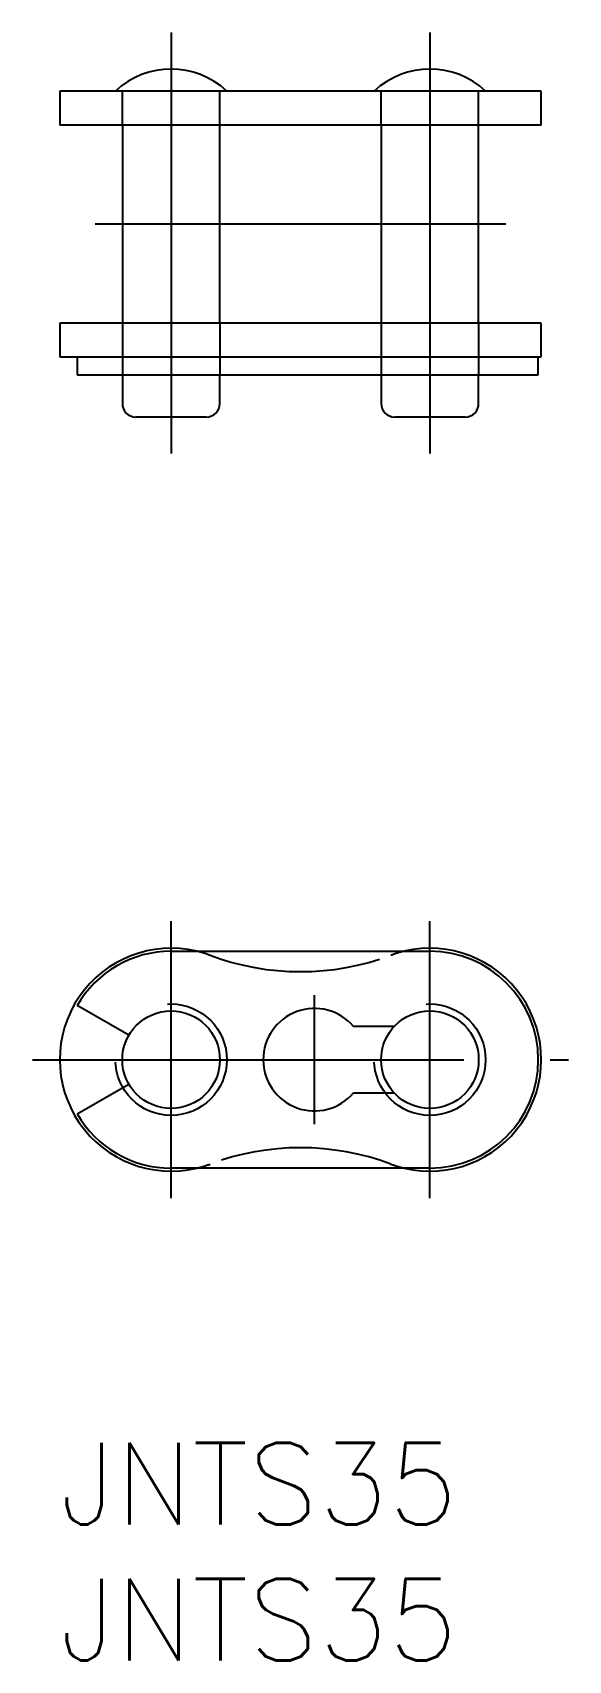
# Model space of a CAD drawing. Extents: x -1 to 18.7, y -8 to 51.9.
import ezdxf

# ---------------------------------------------------------------- set-up
doc = ezdxf.new("R2010")
doc.units = 0
doc.header["$LTSCALE"] = 0.5
doc.linetypes.add('CENTER', pattern=[50.8, 31.75, -6.35, 6.35, -6.35])
doc.linetypes.add('DASHED', pattern=[19.05, 12.7, -6.35])
for name, color, linetype in [('MSM_CENTER', 1, 'CENTER'), ('MSM_CONTINUOUS', 7, 'CONTINUOUS'), ('MSM_DASHED', 4, 'DASHED'), ('MSM_PART_NUMBER', 7, 'CONTINUOUS')]:
    doc.layers.add(name, color=color, linetype=linetype)
doc.styles.get("Standard").update_dxf_attribs({"font": 'txt.shx', "height": 1, "bigfont": 'bigfont.shx'})

# ---------------------------------------------------------------- blocks, each defined once
blk = doc.blocks.new('*U24')
at = {"layer": 'MSM_PART_NUMBER'}
blk.add_text('JNTS35', height=3, dxfattribs=at).set_placement((0, -3))
blk = doc.blocks.new('*U25')
at = {"layer": 'MSM_PART_NUMBER'}
blk.add_text('JNTS35', height=3, dxfattribs=at).set_placement((0, -8))

msp = doc.modelspace()

# ---------------------------------------------------------------- linework, layer by layer
at = {"layer": 'MSM_CENTER'}
for p, q in [((4.1, 51.886), (4.1, 36.396)), ((13.625, 51.886), (13.625, 36.396)), ((16.42, 44.841), (1.305, 44.841)), ((4.1, 9), (4.1, 19.2)), ((13.625, 9), (13.625, 19.2)), ((9.375, 11.731), (9.375, 16.469)), ((-1, 14.1), (18.725, 14.1))]:
    msp.add_line(p, q, dxfattribs=at)
at = {"layer": 'MSM_CONTINUOUS'}
for p, q in [((0, 49.731), (0, 48.481)), ((17.725, 49.731), (0, 49.731)), ((17.725, 48.481), (17.725, 49.731)), ((17.725, 48.481), (0, 48.481)), ((2.305, 48.481), (2.305, 41.201)), ((5.895, 41.201), (5.895, 48.481)), ((11.83, 48.481), (11.83, 41.201)), ((15.42, 41.201), (15.42, 48.481)), ((0, 41.201), (0, 39.951)), ((17.725, 41.201), (0, 41.201)), ((17.725, 39.951), (17.725, 41.201)), ((0, 39.951), (17.725, 39.951)), ((0.645, 39.951), (0.645, 39.291)), ((17.615, 39.291), (17.615, 39.951)), ((0.645, 39.291), (17.615, 39.291)), ((2.305, 39.291), (2.305, 38.241)), ((5.895, 38.241), (5.895, 39.291)), ((11.83, 39.291), (11.83, 38.241)), ((15.42, 38.241), (15.42, 39.291)), ((5.395, 37.741), (2.805, 37.741)), ((14.92, 37.741), (12.33, 37.741)), ((4.1, 18.09), (13.625, 18.09)), ((2.545, 14.998), (0.645, 16.095)), ((12.308, 15.32), (10.812, 15.32)), ((0.645, 12.105), (2.545, 13.203)), ((10.812, 12.88), (12.308, 12.88)), ((13.625, 10.11), (4.1, 10.11))]:
    msp.add_line(p, q, dxfattribs=at)
for centre in [(4.1, 14.1), (13.625, 14.1)]:
    msp.add_circle(centre, 1.795, dxfattribs=at)
for centre, radius, start, end in [((4.1, 47.542), 2.999, 46.87987, 133.12013), ((13.625, 47.542), 2.999, 46.87987, 133.12013), ((2.805, 38.241), 0.5, 180, 270), ((5.395, 38.241), 0.5, 270, 0), ((12.33, 38.241), 0.5, 180, 270), ((14.92, 38.241), 0.5, 270, 0), ((4.1, 14.1), 4.1, 76.69797, 283.30203), ((4.1, 14.1), 3.99, 90, 150), ((13.625, 14.1), 4.1, 256.69797, 103.30203), ((13.625, 14.1), 3.99, 270, 90), ((9.375, 14.1), 1.885, 40.33194, 319.66806), ((4.1, 14.1), 3.99, 210, 270)]:
    msp.add_arc(centre, radius, start, end, dxfattribs=at)
at = {"layer": 'MSM_DASHED'}
for p, q in [((2.305, 48.481), (2.305, 49.731)), ((5.895, 48.481), (5.895, 49.731)), ((11.83, 48.481), (11.83, 49.731)), ((15.42, 48.481), (15.42, 49.731)), ((2.305, 41.201), (2.305, 39.291)), ((5.895, 41.201), (5.895, 39.291)), ((11.83, 41.201), (11.83, 39.291)), ((15.42, 41.201), (15.42, 39.291))]:
    msp.add_line(p, q, dxfattribs=at)
for centre in [(4.1, 14.1), (13.625, 14.1)]:
    msp.add_circle(centre, 2.05, dxfattribs=at)
for centre, radius, start, end in [((4.1, 14.1), 4.1, 69.50144, 76.69797), ((13.625, 14.1), 4.1, 103.30203, 110.49856), ((8.862, 26.839), 9.5, 249.50144, 290.49856), ((8.862, 1.361), 9.5, 69.50144, 110.49856), ((4.1, 14.1), 4.1, 283.30203, 290.49856), ((13.625, 14.1), 4.1, 249.50144, 256.69797)]:
    msp.add_arc(centre, radius, start, end, dxfattribs=at)

# ---------------------------------------------------------------- block references
at = {"layer": 'MSM_CONTINUOUS'}
for name in ['*U24', '*U25']:
    msp.add_blockref(name, (0, 0), dxfattribs=at)

doc.saveas('drawing.dxf')
